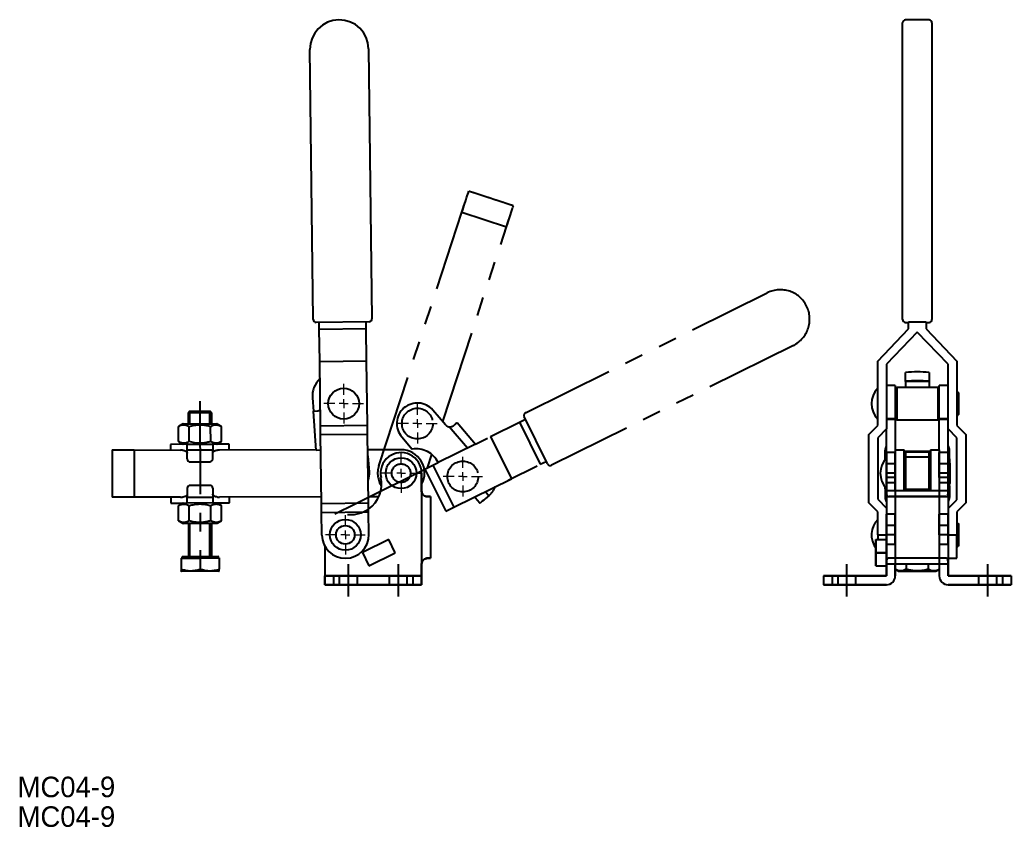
# Model space of a CAD drawing. Header units: millimetres. Extents: x 29 to 367, y 25 to 474.
# Drawn here: x 29.1 to 367.1, y 25.4 to 300.6 of the extents above; entities that cross this region are included whole.
import ezdxf

# ---------------------------------------------------------------- set-up
doc = ezdxf.new("R2010")
doc.units = ezdxf.units.MM
for name, pattern in [('CENTER', [50.8, 31.75, -6.35, 6.35, -6.35]), ('DASHED', [19.05, 12.7, -6.35]), ('PHANTOM', [63.5, 31.75, -6.35, 6.35, -6.35, 6.35, -6.35])]:
    doc.linetypes.add(name, pattern=pattern)
doc.layers.add('CENTER', color=1, linetype='CENTER')
doc.styles.get("Standard").update_dxf_attribs({"font": 'GOTHIC.TTF'})

# ---------------------------------------------------------------- blocks, each defined once
blk = doc.blocks.new('SW_CENTERMARKSYMBOL_0')
at = {"color": 0, "linetype": 'Continuous', "lineweight": 0}
for p, q in [((0, 3), (0, 6.75)), ((-3, 0), (-6.75, 0)), ((0, 0), (-1.5, 0)), ((0, 0), (0, 1.5)), ((0, 0), (0, -1.5)), ((0, 0), (1.5, 0)), ((3, 0), (6.75, 0)), ((0, -3), (0, -6.75))]:
    blk.add_line(p, q, dxfattribs=at)
blk = doc.blocks.new('SW_CENTERMARKSYMBOL_1')
at = {"color": 0, "linetype": 'Continuous', "lineweight": 0}
for p, q in [((0, 3), (0, 6.75)), ((-3, 0), (-6.75, 0)), ((0, 0), (-1.5, 0)), ((0, 0), (0, 1.5)), ((0, 0), (0, -1.5)), ((0, 0), (1.5, 0)), ((3, 0), (6.75, 0)), ((0, -3), (0, -6.75))]:
    blk.add_line(p, q, dxfattribs=at)
blk = doc.blocks.new('SW_CENTERMARKSYMBOL_2')
at = {"color": 0, "linetype": 'Continuous', "lineweight": 0}
for p, q in [((0, 3), (0, 6.75)), ((-3, 0), (-6.75, 0)), ((0, 0), (-1.5, 0)), ((0, 0), (0, 1.5)), ((0, 0), (0, -1.5)), ((0, 0), (1.5, 0)), ((3, 0), (6.75, 0)), ((0, -3), (0, -6.75))]:
    blk.add_line(p, q, dxfattribs=at)

msp = doc.modelspace()

# ---------------------------------------------------------------- linework, layer by layer
at = {"color": 7, "linetype": 'Continuous'}
for p, q in [((330.08, 290.53), (330.08, 299.57)), ((330.08, 290.67), (330.08, 299.56)), ((340.08, 299.57), (340.08, 290.53)), ((340.08, 299.56), (340.08, 290.67)), ((148.04, 290.68), (149.19, 198.69)), ((330.08, 198.68), (330.08, 290.67)), ((340.08, 290.67), (340.08, 198.68)), ((129.19, 198.44), (128.04, 290.43)), ((330.08, 198.53), (330.08, 290.53)), ((340.08, 290.53), (340.08, 198.53)), ((148.2, 197.68), (130.21, 197.45)), ((131.23, 195.17), (131.21, 197.46)), ((147.23, 195.37), (147.2, 197.66)), ((330.08, 198.45), (330.08, 198.68)), ((331.08, 197.45), (332.08, 197.45)), ((332.08, 197.66), (338.08, 197.66)), ((332.08, 195.37), (332.08, 197.66)), ((332.08, 195.23), (332.08, 197.53)), ((338.08, 197.66), (338.08, 195.37)), ((338.08, 197.53), (338.08, 195.23)), ((338.08, 197.45), (339.08, 197.45)), ((340.08, 198.68), (340.08, 198.45)), ((131.23, 195.17), (147.23, 195.37)), ((131.37, 184.17), (131.23, 195.17)), ((147.37, 184.37), (147.23, 195.37)), ((321.58, 184.23), (332.08, 195.23)), ((335.08, 194.16), (324.58, 183.17)), ((345.58, 183.17), (335.08, 194.16)), ((338.08, 195.23), (348.58, 184.23)), ((131.37, 184.17), (147.37, 184.37)), ((131.65, 162.21), (131.37, 184.17)), ((147.65, 162.41), (147.37, 184.37)), ((321.58, 162.41), (321.58, 184.23)), ((321.58, 162.27), (321.58, 184.23)), ((324.58, 183.17), (324.58, 161.17)), ((345.58, 161.17), (345.58, 183.17)), ((348.58, 184.23), (348.58, 162.41)), ((348.58, 184.23), (348.58, 162.27)), ((331.08, 177.39), (331.08, 180.39)), ((331.08, 177.29), (331.08, 180.28)), ((339.08, 180.39), (339.08, 177.39)), ((339.08, 180.28), (339.08, 177.29)), ((327.58, 176), (327.58, 164.7)), ((327.58, 176), (327.58, 164.53)), ((331.08, 177.39), (339.08, 177.39)), ((331.08, 177.39), (331.08, 175.27)), ((331.08, 177.29), (331.08, 175.27)), ((339.08, 177.39), (339.08, 175.27)), ((339.08, 177.29), (339.08, 175.27)), ((342.58, 164.7), (342.58, 176)), ((342.58, 164.53), (342.58, 176)), ((328.08, 175.27), (328.08, 164.27)), ((328.08, 175.27), (328.08, 164.27)), ((342.08, 175.27), (342.08, 164.27)), ((342.08, 175.27), (342.08, 164.27)), ((349.26, 166.44), (349.26, 173.09)), ((349.26, 166.44), (349.26, 173.09)), ((128.88, 171.71), (129.21, 167.25)), ((90.52, 166.66), (86.52, 166.65)), ((87.02, 167.15), (90.52, 167.16)), ((90.52, 167.16), (94.02, 167.17)), ((94.52, 166.67), (90.52, 166.66)), ((129.21, 167.25), (130.77, 167.37)), ((130.21, 153.79), (129.21, 167.25)), ((84.78, 162.91), (90.53, 162.92)), ((90.53, 162.92), (96.28, 162.93)), ((131.65, 162.21), (147.65, 162.41)), ((131.69, 159.21), (131.65, 162.21)), ((147.69, 159.41), (147.65, 162.41)), ((318.58, 159.27), (321.58, 162.27)), ((324.58, 164.7), (327.58, 164.7)), ((324.58, 164.53), (327.58, 164.53)), ((327.58, 164.7), (327.58, 154.07)), ((327.58, 164.53), (327.58, 154.07)), ((342.58, 164.7), (345.58, 164.7)), ((342.58, 154.07), (342.58, 164.7)), ((342.58, 164.53), (345.58, 164.53)), ((342.58, 154.07), (342.58, 164.53)), ((348.58, 162.27), (351.58, 159.27)), ((83.21, 156.82), (83.2, 161.99)), ((86.88, 156.83), (86.87, 162)), ((94.21, 156.84), (94.2, 162.02)), ((97.87, 156.85), (97.86, 162.02)), ((131.69, 159.21), (147.69, 159.41)), ((131.98, 135.73), (131.69, 159.21)), ((147.98, 135.93), (147.69, 159.41)), ((318.58, 135.93), (318.58, 159.27)), ((324.58, 161.17), (321.58, 158.17)), ((324.58, 161.12), (324.58, 161.17)), ((324.58, 153.07), (324.58, 161.12)), ((324.58, 153.07), (324.58, 161.03)), ((348.58, 158.17), (345.58, 161.17)), ((345.58, 161.12), (345.58, 161.17)), ((345.58, 153.07), (345.58, 161.12)), ((345.58, 153.07), (345.58, 161.03)), ((351.58, 159.27), (351.58, 135.93)), ((351.58, 159.27), (351.58, 135.93)), ((86.19, 155.91), (80.54, 155.9)), ((86.19, 155.91), (94.9, 155.93)), ((86.19, 153.91), (86.19, 155.91)), ((100.54, 155.94), (94.9, 155.93)), ((94.9, 155.93), (94.91, 153.93)), ((321.58, 158.17), (321.58, 137.17)), ((348.58, 137.17), (348.58, 158.17)), ((348.58, 137.03), (348.58, 158.03)), ((60.63, 154.01), (60.63, 137.86)), ((68.13, 154.01), (68.13, 137.87)), ((84.55, 153.91), (83.93, 153.91)), ((94.91, 153.93), (86.19, 153.91)), ((86.2, 150.91), (86.19, 153.91)), ((94.91, 150.93), (94.91, 153.93)), ((97.16, 153.94), (96.55, 153.94)), ((130.19, 154.01), (97.16, 153.94)), ((131.71, 153.9), (130.21, 153.79)), ((159.1, 154.07), (147.75, 154.05)), ((324.08, 150.93), (324.08, 153.93)), ((324.08, 150.78), (324.08, 153.78)), ((324.58, 146.07), (324.58, 153.07)), ((324.58, 153.07), (324.58, 144.63)), ((324.58, 146.07), (324.58, 153.07)), ((324.58, 153.07), (324.58, 144.63)), ((327.58, 154.07), (330.58, 154.07)), ((327.58, 154.07), (327.58, 142.2)), ((327.58, 154.07), (330.58, 154.07)), ((327.58, 154.07), (327.58, 142.2)), ((327.58, 144.63), (327.58, 153.07)), ((327.58, 144.63), (327.58, 153.06)), ((330.58, 140.07), (330.58, 154.07)), ((330.58, 140.07), (330.58, 154.07)), ((330.58, 153.55), (339.58, 153.55)), ((330.58, 153.34), (339.58, 153.34)), ((339.58, 154.07), (342.58, 154.07)), ((339.58, 154.07), (339.58, 140.07)), ((339.58, 154.07), (342.58, 154.07)), ((339.58, 154.07), (339.58, 140.07)), ((342.58, 154.07), (342.58, 142.2)), ((342.58, 154.07), (342.58, 142.2)), ((342.58, 144.63), (342.58, 153.07)), ((342.58, 144.63), (342.58, 153.06)), ((345.58, 146.07), (345.58, 153.07)), ((345.58, 153.07), (345.58, 144.63)), ((345.58, 146.07), (345.58, 153.07)), ((345.58, 153.07), (345.58, 144.63)), ((346.08, 150.93), (346.08, 153.93)), ((346.08, 150.78), (346.08, 153.78)), ((87.2, 149.92), (93.92, 149.93)), ((147.89, 151.96), (147.78, 152.02)), ((148.3, 146.55), (147.89, 151.96)), ((324.08, 150.74), (324.08, 150.93)), ((324.08, 150.74), (324.08, 150.78)), ((324.58, 142.89), (324.58, 149.24)), ((324.58, 142.89), (324.58, 149.22)), ((327.58, 142.89), (327.58, 149.24)), ((327.58, 142.9), (327.58, 149.24)), ((331.08, 151.57), (331.08, 140.57)), ((331.08, 151.57), (331.08, 140.57)), ((338.98, 151.57), (338.98, 140.57)), ((338.98, 151.57), (338.98, 140.57)), ((342.58, 149.24), (342.58, 142.89)), ((342.58, 149.24), (342.58, 142.92)), ((345.58, 142.89), (345.58, 149.24)), ((345.58, 142.89), (345.58, 149.22)), ((346.08, 150.93), (346.08, 149.93)), ((346.08, 150.78), (346.08, 149.85)), ((346.08, 149.93), (346.08, 149.92)), ((346.26, 142.74), (346.26, 149.39)), ((346.26, 142.74), (346.26, 149.39)), ((166.12, 140.07), (166.12, 146.07)), ((166.12, 140.07), (166.12, 146.07)), ((166.12, 146.07), (166.12, 140.07)), ((166.12, 140.07), (166.12, 146.07)), ((166.12, 140.07), (166.12, 146.07)), ((324.58, 140.07), (324.58, 146.07)), ((327.58, 146.07), (324.58, 146.07)), ((327.58, 146.07), (324.58, 146.07)), ((324.58, 140.07), (324.58, 146.07)), ((327.58, 142.2), (327.58, 146.07)), ((327.58, 142.2), (327.58, 146.07)), ((345.58, 146.07), (342.58, 146.07)), ((342.58, 146.07), (342.58, 142.2)), ((345.58, 146.07), (342.58, 146.07)), ((342.58, 146.07), (342.58, 142.2)), ((345.58, 140.07), (345.58, 146.07)), ((345.58, 140.07), (345.58, 146.07)), ((327.58, 144.63), (324.58, 144.63)), ((324.58, 144.63), (324.58, 131.97)), ((327.58, 144.63), (324.58, 144.63)), ((324.58, 144.63), (324.58, 131.97)), ((327.58, 144.63), (327.58, 131.97)), ((327.58, 144.63), (327.58, 131.97)), ((327.58, 140.07), (327.58, 142.2)), ((327.58, 140.07), (327.58, 142.2)), ((345.58, 144.63), (342.58, 144.63)), ((342.58, 144.63), (342.58, 131.97)), ((345.58, 144.63), (342.58, 144.63)), ((342.58, 144.63), (342.58, 131.97)), ((342.58, 142.2), (342.58, 140.07)), ((342.58, 142.2), (342.58, 140.07)), ((345.58, 144.63), (345.58, 131.97)), ((345.58, 144.63), (345.58, 131.97)), ((346.26, 142.71), (346.26, 142.74)), ((346.26, 142.66), (346.26, 142.74)), ((86.22, 140.91), (86.22, 137.91)), ((93.93, 141.93), (87.22, 141.92)), ((94.94, 140.93), (94.94, 137.93)), ((166.12, 140.07), (166.12, 115.07)), ((166.12, 140.07), (166.12, 115.07)), ((166.12, 140.07), (166.12, 115.07)), ((166.12, 140.07), (166.12, 115.07)), ((166.12, 140.07), (166.12, 115.07)), ((324.08, 140.93), (324.08, 141.36)), ((324.08, 140.78), (324.08, 141.32)), ((324.08, 140.93), (324.08, 137.93)), ((324.44, 140.93), (324.08, 140.93)), ((324.08, 140.78), (324.08, 137.79)), ((324.54, 140.78), (324.08, 140.78)), ((324.58, 140.07), (324.58, 115.07)), ((327.58, 140.07), (324.58, 140.07)), ((324.58, 140.07), (324.58, 115.07)), ((342.58, 140.07), (327.58, 140.07)), ((327.58, 140.07), (327.58, 115.07)), ((342.58, 140.07), (327.58, 140.07)), ((327.58, 140.07), (327.58, 115.07)), ((345.58, 140.07), (342.58, 140.07)), ((342.58, 140.07), (342.58, 115.07)), ((345.58, 140.07), (342.58, 140.07)), ((342.58, 140.07), (342.58, 115.07)), ((345.58, 141.93), (346.08, 141.93)), ((345.58, 141.78), (346.08, 141.78)), ((346.08, 140.93), (345.58, 140.93)), ((346.08, 140.78), (345.58, 140.78)), ((345.58, 140.07), (345.58, 115.07)), ((345.58, 140.07), (345.58, 115.07)), ((346.08, 141.93), (346.08, 140.93)), ((346.08, 141.78), (346.08, 140.78)), ((346.08, 140.93), (346.08, 137.93)), ((346.08, 140.78), (346.08, 137.79)), ((68.13, 137.87), (60.63, 137.86)), ((83.97, 137.91), (68.13, 137.87)), ((80.59, 135.9), (86.23, 135.91)), ((83.97, 137.91), (84.58, 137.91)), ((86.22, 137.91), (94.94, 137.93)), ((86.23, 135.91), (86.22, 137.91)), ((94.95, 135.93), (86.23, 135.91)), ((94.94, 137.93), (94.95, 135.93)), ((94.95, 135.93), (100.59, 135.94)), ((96.58, 137.94), (97.2, 137.94)), ((131.95, 138.01), (97.2, 137.94)), ((131.98, 135.73), (147.98, 135.93)), ((132.02, 132.67), (131.98, 135.73)), ((151.52, 138.05), (147.95, 138.05)), ((148.02, 132.87), (147.98, 135.93)), ((168.12, 138.07), (169.12, 138.07)), ((169.12, 138.07), (168.12, 138.07)), ((168.12, 138.07), (169.12, 138.07)), ((169.12, 138.07), (169.12, 117.07)), ((169.12, 138.07), (169.12, 117.07)), ((169.12, 138.07), (169.12, 117.07)), ((321.58, 132.87), (318.58, 135.93)), ((321.58, 137.17), (324.58, 134.17)), ((324.08, 137.91), (324.08, 137.93)), ((324.08, 137.75), (324.08, 137.79)), ((325.35, 138.07), (327.58, 138.07)), ((344.82, 138.07), (325.35, 138.07)), ((325.35, 138.07), (327.58, 138.07)), ((344.82, 138.07), (325.35, 138.07)), ((327.58, 138.07), (327.58, 117.07)), ((327.58, 138.07), (342.58, 138.07)), ((327.58, 138.07), (327.58, 117.07)), ((327.58, 138.07), (342.58, 138.07)), ((342.58, 138.07), (342.58, 117.07)), ((342.58, 138.07), (344.82, 138.07)), ((342.58, 138.07), (342.58, 117.07)), ((342.58, 138.07), (344.82, 138.07)), ((345.58, 134.03), (348.58, 137.03)), ((346.08, 137.93), (346.08, 137.91)), ((346.08, 137.79), (346.08, 137.75)), ((351.58, 135.93), (348.58, 132.87)), ((83.27, 129.82), (83.26, 134.99)), ((86.93, 129.83), (86.92, 135)), ((94.27, 129.84), (94.26, 135.02)), ((97.93, 129.85), (97.92, 135.02)), ((132.02, 132.67), (148.02, 132.87)), ((132.12, 124.97), (132.02, 132.67)), ((148.11, 125.17), (148.02, 132.87)), ((321.58, 125.17), (321.58, 132.87)), ((321.58, 125.03), (321.58, 132.73)), ((324.58, 125.07), (324.58, 132.06)), ((324.58, 125.07), (324.58, 132.06)), ((327.58, 125.07), (327.58, 132.06)), ((327.58, 125.07), (327.58, 132.06)), ((342.58, 125.07), (342.58, 132.06)), ((342.58, 125.07), (342.58, 132.06)), ((345.58, 125.07), (345.58, 132.06)), ((345.58, 125.07), (345.58, 132.06)), ((348.58, 132.87), (348.58, 125.17)), ((348.58, 132.73), (348.58, 125.03)), ((96.35, 128.93), (84.85, 128.91)), ((166.12, 129.03), (166.12, 115.07)), ((169.12, 130.52), (169.12, 117.07)), ((321.58, 125.17), (321.58, 123.42)), ((324.58, 121.89), (324.58, 128.24)), ((324.58, 121.89), (324.58, 128.22)), ((327.58, 125.07), (324.58, 125.07)), ((324.58, 125.07), (324.58, 111.07)), ((327.58, 125.07), (324.58, 125.07)), ((327.58, 121.89), (327.58, 128.24)), ((327.58, 121.9), (327.58, 128.24)), ((327.58, 125.07), (327.58, 111.07)), ((342.58, 128.24), (342.58, 121.89)), ((342.58, 128.24), (342.58, 121.92)), ((345.58, 125.07), (342.58, 125.07)), ((342.58, 125.07), (342.58, 111.07)), ((345.58, 125.07), (342.58, 125.07)), ((345.58, 121.89), (345.58, 128.24)), ((345.58, 121.89), (345.58, 128.22)), ((345.58, 125.07), (345.58, 111.07)), ((348.58, 117.07), (348.58, 125.17)), ((349.26, 121.74), (349.26, 128.39)), ((349.26, 121.74), (349.26, 128.39)), ((154.89, 123.42), (145.92, 119)), ((157.1, 118.93), (154.89, 123.42)), ((320.98, 118.93), (320.98, 123.42)), ((320.98, 123.42), (324.58, 123.42)), ((320.98, 123.42), (320.98, 119)), ((320.98, 118.93), (320.98, 123.42)), ((320.98, 123.42), (324.58, 123.42)), ((320.98, 123.42), (320.98, 119)), ((321.58, 125.03), (324.58, 125.03)), ((321.58, 125.03), (321.58, 123.42)), ((324.58, 118.93), (324.58, 123.42)), ((324.58, 123.42), (324.58, 119)), ((324.58, 118.93), (324.58, 123.42)), ((324.58, 123.42), (324.58, 119)), ((345.58, 125.03), (348.58, 125.03)), ((348.58, 117.07), (348.58, 125.03)), ((133.12, 121.2), (133.12, 111.07)), ((133.12, 121.2), (133.12, 111.07)), ((145.92, 119), (148.12, 114.52)), ((148.12, 114.52), (157.1, 118.93)), ((320.98, 119), (324.58, 119)), ((320.98, 119), (320.98, 114.52)), ((320.98, 119), (324.58, 119)), ((320.98, 119), (320.98, 114.52)), ((320.98, 118.93), (324.58, 118.93)), ((320.98, 114.52), (320.98, 118.93)), ((320.98, 114.52), (320.98, 118.93)), ((320.98, 118.93), (324.58, 118.93)), ((324.58, 119), (324.58, 114.52)), ((324.58, 119), (324.58, 114.52)), ((324.58, 114.52), (324.58, 118.93)), ((324.58, 114.52), (324.58, 118.93)), ((84.13, 117.15), (90.63, 117.16)), ((84.13, 117.15), (84.14, 113.29)), ((90.63, 117.46), (84.38, 117.45)), ((84.58, 117.65), (90.63, 117.66)), ((90.63, 117.66), (96.68, 117.68)), ((96.88, 117.48), (90.63, 117.46)), ((90.63, 117.16), (97.13, 117.18)), ((90.63, 117.16), (90.64, 113.3)), ((97.13, 117.18), (97.14, 113.31)), ((166.12, 111.07), (166.12, 115.07)), ((166.12, 111.07), (166.12, 115.07)), ((166.12, 115.07), (166.12, 111.07)), ((166.12, 111.07), (166.12, 115.07)), ((166.12, 111.07), (166.12, 115.07)), ((169.12, 117.07), (168.12, 117.07)), ((168.12, 117.07), (169.12, 117.07)), ((169.12, 117.07), (168.12, 117.07)), ((169.12, 117.07), (168.12, 117.07)), ((327.58, 115.07), (324.58, 115.07)), ((324.58, 111.07), (324.58, 115.07)), ((327.58, 117.07), (325.35, 117.07)), ((344.82, 117.07), (325.35, 117.07)), ((327.58, 117.07), (325.35, 117.07)), ((344.82, 117.07), (325.35, 117.07)), ((342.58, 117.07), (327.58, 117.07)), ((342.58, 117.07), (327.58, 117.07)), ((342.58, 115.07), (327.58, 115.07)), ((327.58, 111.07), (327.58, 115.07)), ((342.58, 115.07), (327.58, 115.07)), ((331.33, 115.07), (331.33, 113.31)), ((331.33, 115.07), (331.33, 113.33)), ((338.83, 115.07), (338.83, 113.31)), ((338.83, 115.07), (338.83, 113.33)), ((344.82, 117.07), (342.58, 117.07)), ((344.82, 117.07), (342.58, 117.07)), ((345.58, 115.07), (342.58, 115.07)), ((342.58, 115.07), (342.58, 111.07)), ((345.58, 115.07), (342.58, 115.07)), ((345.58, 111.07), (345.58, 115.07)), ((97.04, 112.68), (84.24, 112.65)), ((320.98, 114.52), (324.58, 114.52)), ((320.98, 114.52), (324.58, 114.52)), ((133.12, 111.07), (133.12, 108.07)), ((136.12, 111.07), (133.12, 111.07)), ((166.12, 111.07), (133.12, 111.07)), ((133.12, 111.07), (133.12, 108.07)), ((133.12, 111.07), (166.12, 111.07)), ((133.12, 111.07), (166.12, 111.07)), ((133.12, 108.07), (133.12, 111.07)), ((166.12, 111.07), (133.12, 111.07)), ((133.12, 111.07), (136.12, 111.07)), ((133.12, 111.07), (133.12, 108.07)), ((133.12, 111.07), (133.12, 108.07)), ((136.12, 111.07), (133.12, 111.07)), ((136.12, 111.07), (136.12, 108.07)), ((163.12, 111.07), (136.12, 111.07)), ((136.12, 111.07), (136.12, 108.07)), ((136.12, 111.07), (163.12, 111.07)), ((136.12, 111.07), (136.12, 108.07)), ((163.12, 111.07), (136.12, 111.07)), ((138.02, 111.07), (144.19, 111.07)), ((138.02, 111.07), (144.19, 111.07)), ((155.02, 111.07), (161.19, 111.07)), ((155.02, 111.07), (161.19, 111.07)), ((163.12, 111.07), (163.12, 108.07)), ((166.12, 111.07), (163.12, 111.07)), ((163.12, 111.07), (163.12, 108.07)), ((163.12, 111.07), (166.12, 111.07)), ((163.12, 111.07), (163.12, 108.07)), ((166.12, 111.07), (163.12, 111.07)), ((166.12, 111.07), (166.12, 108.07)), ((166.12, 108.07), (166.12, 111.07)), ((166.12, 111.07), (166.12, 108.07)), ((166.12, 111.07), (166.12, 108.07)), ((166.12, 111.07), (166.12, 108.07)), ((303.08, 111.07), (303.08, 108.07)), ((306.08, 111.07), (303.08, 111.07)), ((303.08, 111.07), (303.08, 108.07)), ((303.08, 111.07), (306.08, 111.07)), ((306.08, 111.07), (306.08, 108.07)), ((324.58, 111.07), (306.08, 111.07)), ((306.08, 111.07), (306.08, 108.07)), ((306.08, 111.07), (324.58, 111.07)), ((307.99, 111.07), (314.18, 111.07)), ((307.99, 111.07), (314.18, 111.07)), ((364.08, 111.07), (345.58, 111.07)), ((345.58, 111.07), (364.08, 111.07)), ((355.99, 111.07), (362.18, 111.07)), ((355.99, 111.07), (362.18, 111.07)), ((364.08, 111.07), (364.08, 108.07)), ((367.08, 111.07), (364.08, 111.07)), ((364.08, 111.07), (364.08, 108.07)), ((364.08, 111.07), (367.08, 111.07)), ((367.08, 111.07), (367.08, 108.07)), ((367.08, 111.07), (367.08, 108.07)), ((136.12, 108.07), (133.12, 108.07)), ((133.12, 108.07), (166.12, 108.07)), ((166.12, 108.07), (133.12, 108.07)), ((133.12, 108.07), (136.12, 108.07)), ((136.12, 108.07), (133.12, 108.07)), ((163.12, 108.07), (136.12, 108.07)), ((136.12, 108.07), (163.12, 108.07)), ((163.12, 108.07), (136.12, 108.07)), ((138.02, 108.07), (144.19, 108.07)), ((138.02, 108.07), (144.19, 108.07)), ((155.02, 108.07), (161.19, 108.07)), ((155.02, 108.07), (161.19, 108.07)), ((166.12, 108.07), (163.12, 108.07)), ((163.12, 108.07), (166.12, 108.07)), ((166.12, 108.07), (163.12, 108.07)), ((306.08, 108.07), (303.08, 108.07)), ((303.08, 108.07), (306.08, 108.07)), ((306.08, 108.07), (324.58, 108.07)), ((324.58, 108.07), (306.08, 108.07)), ((307.99, 108.07), (314.18, 108.07)), ((307.99, 108.07), (314.18, 108.07)), ((345.58, 108.07), (364.08, 108.07)), ((364.08, 108.07), (345.58, 108.07)), ((355.99, 108.07), (362.18, 108.07)), ((355.99, 108.07), (362.18, 108.07)), ((367.08, 108.07), (364.08, 108.07)), ((364.08, 108.07), (367.08, 108.07))]:
    msp.add_line(p, q, dxfattribs=at)
at = {"color": 3, "linetype": 'PHANTOM'}
for p, q in [((151.51, 148.56), (179.87, 235.03)), ((151.51, 148.56), (179.87, 235.03)), ((179.87, 235.03), (195.07, 230.05)), ((173.3, 163.66), (195.07, 230.05)), ((173.3, 163.66), (195.07, 230.05)), ((201.52, 166.68), (283.95, 207.54)), ((292.83, 189.62), (210.41, 148.76)), ((174.25, 162.57), (169.97, 167.54)), ((178.2, 163.33), (184.49, 156)), ((189.6, 158.53), (199.46, 163.42)), ((199.46, 163.42), (201.52, 164.44)), ((199.46, 163.42), (206.57, 149.09)), ((209.07, 149.21), (201.07, 165.34)), ((181.72, 154.63), (175.49, 161.89)), ((159.35, 158.42), (162.88, 154.31)), ((184.49, 156), (171.77, 149.7)), ((184.49, 156), (188.53, 158)), ((189.6, 158.53), (196.71, 144.2)), ((168.13, 147.89), (169.62, 152.43)), ((168.13, 147.89), (169.62, 152.43)), ((167.24, 147.45), (169.93, 148.78)), ((168.82, 148.23), (171.77, 149.7)), ((169.93, 148.78), (177.04, 134.45)), ((206.57, 149.09), (208.62, 150.11)), ((146.2, 137.02), (167.24, 147.45)), ((167.24, 147.45), (174.35, 133.11)), ((195.63, 143.67), (205.49, 148.55)), ((177.04, 134.45), (196.71, 144.2)), ((187.85, 139.81), (189.05, 138.41)), ((136.56, 132.24), (143.46, 135.66)), ((143.46, 135.66), (146.2, 137.02)), ((174.35, 133.11), (177.04, 134.45))]:
    msp.add_line(p, q, dxfattribs=at)
at = {"color": 3, "linetype": 'Continuous'}
for p, q in [((87.02, 167.15), (87.02, 162.91)), ((93.84, 167.17), (93.84, 162.91)), ((87.02, 128.91), (87.02, 117.65)), ((93.84, 128.93), (93.84, 117.67))]:
    msp.add_line(p, q, dxfattribs=at)
for p, q in [((94.52, 166.67), (94.51, 162.93)), ((60.63, 154.01), (68.13, 154.01)), ((68.13, 154.01), (83.93, 153.91))]:
    msp.add_line(p, q)
at = {"color": 3, "linetype": 'DASHED'}
for p, q in [((138.02, 111.07), (138.02, 108.07)), ((144.22, 108.07), (144.22, 111.07)), ((155.02, 111.07), (155.02, 108.07)), ((161.22, 108.07), (161.22, 111.07)), ((307.98, 111.07), (307.98, 108.07)), ((314.18, 108.07), (314.18, 111.07)), ((355.98, 111.07), (355.98, 108.07)), ((362.18, 108.07), (362.18, 111.07))]:
    msp.add_line(p, q, dxfattribs=at)
at = {"color": 3, "linetype": 'PHANTOM', "flags": 128}
for points in [[(179.87, 235.03), (180.21, 236.09), (180.56, 237.13), (180.88, 238.12), (181.18, 239.05), (181.46, 239.88), (181.69, 240.6), (181.89, 241.2), (182.04, 241.67), (182.14, 241.98), (182.2, 242.14), (182.2, 242.16)], [(179.87, 235.03), (180.14, 235.87), (180.4, 236.67), (180.65, 237.41), (180.86, 238.06), (181.03, 238.59), (181.16, 238.98), (181.24, 239.23), (181.27, 239.31)], [(195.07, 230.05), (195.42, 231.11), (195.76, 232.15), (196.08, 233.14), (196.39, 234.06), (196.66, 234.9), (196.9, 235.62), (197.09, 236.22), (197.25, 236.68), (197.35, 237), (197.4, 237.15), (197.41, 237.17)], [(195.07, 230.05), (195.34, 230.88), (195.61, 231.68), (195.85, 232.42), (196.06, 233.07), (196.24, 233.6), (196.37, 234), (196.45, 234.24), (196.47, 234.32)], [(177.07, 162.35), (177.31, 162.56), (177.54, 162.76), (177.73, 162.92), (177.9, 163.07), (178.03, 163.18), (178.13, 163.26), (178.18, 163.31), (178.2, 163.33)], [(189.05, 138.41), (188.42, 137.87), (187.82, 137.35), (187.27, 136.88), (186.79, 136.48), (186.42, 136.16), (186.16, 135.93), (186.03, 135.82), (186.01, 135.81)]]:
    msp.add_lwpolyline(points, dxfattribs=at)
at = {"color": 7, "linetype": 'Continuous', "flags": 128}
for points in [[(166.12, 146.07), (166.12, 146.07)], [(166.12, 146.07), (166.12, 146.07)], [(152.27, 144.63), (152.27, 144.63)], [(152.27, 144.63), (152.27, 144.63)], [(166.12, 140.07), (166.12, 140.07)], [(166.12, 140.07), (166.12, 140.07)], [(166.12, 140.07), (166.12, 140.07)], [(168.12, 138.07), (168.12, 138.07)], [(169.12, 138.07), (169.12, 138.07)], [(140.87, 132.03), (140.87, 132.03)], [(140.87, 132.03), (140.87, 132.03)], [(133.12, 125.07), (133.12, 125.07)], [(133.12, 125.07), (133.12, 125.07)], [(154.89, 123.42), (154.89, 123.42)], [(145.92, 119), (145.92, 119)], [(157.1, 118.93), (157.1, 118.93)], [(166.12, 115.07), (166.12, 115.07)], [(166.12, 115.07), (166.12, 115.07)], [(166.12, 115.07), (166.12, 115.07)], [(168.12, 117.07), (168.12, 117.07)], [(169.12, 117.07), (169.12, 117.07)], [(148.12, 114.52), (148.12, 114.52)], [(341.48, 112.66), (341.4, 112.66), (341.17, 112.67), (340.78, 112.67), (340.26, 112.67), (339.61, 112.67), (338.84, 112.67), (337.99, 112.67), (337.06, 112.68), (336.08, 112.68), (335.08, 112.68), (334.08, 112.68), (333.1, 112.68), (332.18, 112.67), (331.32, 112.67), (330.56, 112.67), (329.9, 112.67), (329.38, 112.67), (328.99, 112.67), (328.76, 112.66), (328.68, 112.66), (328.76, 112.66), (328.99, 112.66), (329.38, 112.66), (329.9, 112.65), (330.56, 112.65), (331.32, 112.65), (332.18, 112.65), (333.1, 112.65), (334.08, 112.65), (335.08, 112.65), (336.08, 112.65), (337.06, 112.65), (337.99, 112.65), (338.84, 112.65), (339.61, 112.65), (340.26, 112.65), (340.78, 112.66), (341.17, 112.66), (341.4, 112.66), (341.48, 112.66)], [(341.48, 112.67), (341.4, 112.67), (341.15, 112.67), (340.75, 112.68), (340.2, 112.68), (339.51, 112.69), (338.72, 112.69), (337.83, 112.69), (336.86, 112.69), (335.85, 112.69), (334.82, 112.69), (333.8, 112.69), (332.81, 112.69), (331.88, 112.69), (331.03, 112.69), (330.29, 112.68), (329.67, 112.68), (329.19, 112.68), (328.87, 112.67), (328.7, 112.67), (328.7, 112.66), (328.87, 112.66), (329.19, 112.65), (329.67, 112.65), (330.29, 112.65), (331.03, 112.64), (331.88, 112.64), (332.81, 112.64), (333.8, 112.64), (334.82, 112.64), (335.85, 112.64), (336.86, 112.64), (337.83, 112.64), (338.72, 112.64), (339.51, 112.64), (340.2, 112.65), (340.75, 112.65), (341.15, 112.66), (341.4, 112.66), (341.48, 112.67)], [(133.12, 111.07), (133.12, 111.07)], [(133.12, 111.07), (133.12, 111.07)], [(166.12, 111.07), (166.12, 111.07)], [(166.12, 111.07), (166.12, 111.07)], [(303.08, 111.07), (303.08, 111.07)], [(324.58, 111.07), (324.58, 111.07)], [(327.58, 111.07), (327.58, 111.07)], [(342.58, 111.07), (342.58, 111.07)], [(345.58, 111.07), (345.58, 111.07)], [(367.08, 111.07), (367.08, 111.07)], [(133.12, 108.07), (133.12, 108.07)], [(133.12, 108.07), (133.12, 108.07)], [(166.12, 108.07), (166.12, 108.07)], [(166.12, 108.07), (166.12, 108.07)], [(303.08, 108.07), (303.08, 108.07)], [(324.58, 108.07), (324.58, 108.07)], [(345.58, 108.07), (345.58, 108.07)], [(367.08, 108.07), (367.08, 108.07)]]:
    msp.add_lwpolyline(points, dxfattribs=at)
at = {"color": 7, "linetype": 'Continuous'}
for centre, radius in [((139.55, 169.77), 5.25), ((159.12, 146.07), 5.25), ((140.12, 125.07), 5.25), ((140.12, 125.07), 5.25), ((140.12, 125.07), 3.17)]:
    msp.add_circle(centre, radius, dxfattribs=at)
at = {"color": 3, "linetype": 'PHANTOM'}
for centre, radius in [((164.66, 162.98), 5.25), ((159.12, 146.07), 3.18), ((180.16, 144.93), 5.25)]:
    msp.add_circle(centre, radius, dxfattribs=at)
at = {"color": 7, "linetype": 'Continuous'}
for centre, radius, start, end in [((138.04, 290.56), 10, 0.7193, 180.7193), ((331.08, 299.57), 1, 90, 180), ((331.08, 299.56), 1, 90, 180), ((339.08, 299.57), 1, 0, 90), ((339.08, 299.56), 1, 0, 90), ((130.19, 198.45), 1, 180.7193, 270.7193), ((148.19, 198.68), 1, 270.7193, 0.7193), ((331.08, 198.45), 1, 180.0023, 270.0023), ((339.08, 198.45), 1, 269.9977, 359.9977), ((335.08, 143.08), 37.52, 83.8808, 96.1192), ((136.86, 172.3), 8, 132.564, 184.2437), ((335.08, 140.08), 37.52, 83.8808, 96.1192), ((327.09, 169.77), 7.61, 136.3972, 223.6028), ((327.09, 169.77), 7.61, 136.3972, 223.6028), ((348.58, 173.09), 0.675, 0, 90), ((348.58, 173.09), 0.675, 0, 90), ((348.58, 166.44), 0.675, 270, 0), ((348.58, 166.44), 0.675, 270, 0), ((159.12, 146.07), 7, 0, 191.8736), ((159.12, 146.07), 7, 0, 191.8736), ((159.12, 146.07), 7, 0, 191.8736), ((159.12, 146.07), 8, 331.045, 90.1232), ((326.08, 153.93), 2, 138.5903, 180), ((344.08, 153.93), 2, 0, 41.4097), ((87.2, 150.92), 1, 180.1232, 270.1232), ((93.91, 150.93), 1, 270.1232, 0.1232), ((330.09, 146.03), 7.61, 136.3972, 223.6028), ((345.58, 149.39), 0.675, 0, 90), ((345.58, 149.39), 0.675, 0, 90), ((141.32, 146.03), 7, 339.7615, 4.2437), ((141.99, 142.47), 10.5, 304.955, 11.8736), ((345.58, 142.66), 0.675, 270, 0), ((87.22, 140.92), 1, 90.1232, 180.1232), ((93.94, 140.93), 1, 0.1232, 90.1232), ((326.08, 137.75), 2, 180, 221.41), ((344.08, 137.75), 2, 318.59, 360), ((327.09, 125.07), 7.61, 136.3972, 216.5867), ((327.09, 125.07), 7.61, 136.3972, 216.5867), ((348.58, 128.39), 0.675, 0, 90), ((348.58, 128.39), 0.675, 0, 90), ((140.12, 125.07), 8, 180.7193, 0.7193), ((348.58, 121.74), 0.675, 270, 0), ((348.58, 121.74), 0.675, 270, 0), ((84.58, 117.45), 0.2, 90.1232, 180.1232), ((96.68, 117.48), 0.2, 0.1232, 90.1232), ((324.58, 111.07), 3, 270, 0), ((324.58, 111.07), 3, 270, 0), ((345.58, 111.07), 3, 180, 270), ((345.58, 111.07), 3, 180, 270)]:
    msp.add_arc(centre, radius, start, end, dxfattribs=at)
at = {"color": 3, "linetype": 'PHANTOM'}
for centre, radius, start, end in [((288.39, 198.58), 10, 296.3714, 116.3714), ((164.66, 162.98), 7, 40.6439, 220.6439), ((201.97, 165.78), 1, 116.3714, 206.3714), ((175.76, 163.87), 2, 220.6439, 262.0536), ((175.76, 163.87), 2, 220.6439, 262.0536), ((164.17, 145.9), 8.5, 26.4885, 98.6782), ((209.96, 149.65), 1, 206.3714, 296.3714), ((159.12, 146.07), 8, 161.8461, 213.6604), ((183.84, 144.48), 8, 310.6439, 338.0972), ((141.99, 142.47), 10.5, 263.8512, 304.955)]:
    msp.add_arc(centre, radius, start, end, dxfattribs=at)
at = {"color": 7, "linetype": 'Continuous'}
for points in [[(339.08, 300.57), (331.08, 300.57)], [(339.08, 300.56), (331.08, 300.56)], [(327.58, 176), (324.58, 176)], [(327.58, 176), (324.58, 176)], [(345.58, 176), (342.58, 176)], [(345.58, 176), (342.58, 176)], [(328.08, 175.27), (327.58, 174.77)], [(328.08, 175.27), (327.58, 174.77)], [(342.08, 175.27), (328.08, 175.27)], [(342.08, 175.27), (328.08, 175.27)], [(342.58, 174.77), (342.08, 175.27)], [(342.58, 174.77), (342.08, 175.27)], [(87.02, 167.15), (86.52, 166.65)], [(86.52, 166.65), (86.53, 162.91)], [(94.52, 166.67), (94.02, 167.17)], [(84.78, 162.91), (83.2, 161.99)], [(97.86, 162.02), (96.28, 162.93)], [(327.58, 164.77), (328.08, 164.27)], [(327.58, 164.77), (328.08, 164.27)], [(328.08, 164.27), (342.08, 164.27)], [(328.08, 164.27), (342.08, 164.27)], [(342.08, 164.27), (342.58, 164.77)], [(342.08, 164.27), (342.58, 164.77)], [(80.54, 155.9), (80.55, 153.9)], [(83.21, 156.82), (84.79, 155.91)], [(96.29, 155.93), (97.87, 156.85)], [(100.55, 153.94), (100.54, 155.94)], [(327.58, 153.07), (324.58, 153.07)], [(327.58, 153.07), (324.58, 153.07)], [(331.08, 153.55), (331.08, 151.57)], [(331.08, 153.34), (331.08, 151.57)], [(339.08, 151.47), (339.08, 153.55)], [(339.08, 151.47), (339.08, 153.34)], [(345.58, 153.07), (342.58, 153.07)], [(345.58, 153.07), (342.58, 153.07)], [(327.58, 149.24), (324.58, 149.24)], [(327.58, 149.24), (324.58, 149.24)], [(331.08, 151.57), (330.58, 151.07)], [(331.08, 151.57), (330.58, 151.07)], [(338.98, 151.57), (331.08, 151.57)], [(338.98, 151.57), (331.08, 151.57)], [(339.48, 151.07), (338.98, 151.57)], [(339.58, 150.97), (338.98, 151.57)], [(345.58, 149.24), (342.58, 149.24)], [(345.58, 149.24), (342.58, 149.24)], [(324.58, 142.89), (327.58, 142.89)], [(324.58, 142.89), (327.58, 142.89)], [(342.58, 142.89), (345.58, 142.89)], [(342.58, 142.89), (345.58, 142.89)], [(330.58, 141.07), (331.08, 140.57)], [(330.58, 141.07), (331.08, 140.57)], [(331.08, 140.57), (331.08, 140.07)], [(331.08, 140.57), (338.98, 140.57)], [(331.08, 140.57), (331.08, 140.07)], [(331.08, 140.57), (338.98, 140.57)], [(338.98, 140.57), (339.59, 141.17)], [(338.98, 140.57), (339.48, 141.07)], [(339.08, 140.07), (339.08, 140.67)], [(339.08, 140.07), (339.08, 140.67)], [(80.58, 137.9), (80.59, 135.9)], [(84.84, 135.91), (83.26, 134.99)], [(97.92, 135.02), (96.34, 135.93)], [(100.59, 135.94), (100.58, 137.94)], [(327.58, 132.07), (324.58, 132.07)], [(327.58, 132.07), (324.58, 132.07)], [(345.58, 132.07), (342.58, 132.07)], [(345.58, 132.07), (342.58, 132.07)], [(83.27, 129.82), (84.85, 128.91)], [(86.6, 128.91), (86.63, 117.65)], [(94.63, 117.67), (94.6, 128.93)], [(96.35, 128.93), (97.93, 129.85)], [(327.58, 128.24), (324.58, 128.24)], [(327.58, 128.24), (324.58, 128.24)], [(345.58, 128.24), (342.58, 128.24)], [(345.58, 128.24), (342.58, 128.24)], [(324.58, 121.89), (327.58, 121.89)], [(324.58, 121.89), (327.58, 121.89)], [(342.58, 121.89), (345.58, 121.89)], [(342.58, 121.89), (345.58, 121.89)], [(84.38, 117.45), (84.38, 117.15)], [(96.88, 117.18), (96.88, 117.48)], [(345.58, 117.07), (348.58, 117.07)], [(345.58, 117.07), (348.58, 117.07)], [(84.14, 112.71), (84.24, 112.65)], [(97.04, 112.68), (97.14, 112.73)], [(327.58, 113.3), (328.68, 112.66)], [(327.58, 113.3), (328.68, 112.67)], [(341.48, 112.66), (342.58, 113.3)], [(341.48, 112.67), (342.58, 113.3)]]:
    msp.add_open_spline(points, degree=1, dxfattribs=at)
at = {"color": 3, "linetype": 'PHANTOM'}
for points in [[(197.41, 237.17), (182.2, 242.16)], [(184.15, 137.97), (186.01, 135.81)]]:
    msp.add_open_spline(points, degree=1, dxfattribs=at)
at = {"color": 7, "linetype": 'Continuous'}
for points, knots in [([(130.77, 167.37), (130.95, 167.39), (131.23, 167.42), (131.49, 167.58), (131.58, 167.64)], [0, 0, 0, 0, 0.654312, 1, 1, 1, 1]), ([(83.2, 161.99), (83.36, 162.08), (83.75, 162.3), (84.33, 162.5), (84.82, 162.57), (85.22, 162.57), (85.59, 162.52), (86.02, 162.4), (86.44, 162.23), (86.72, 162.08), (86.87, 162)], [0, 0, 0, 0, 0.132032, 0.331816, 0.467024, 0.534979, 0.649869, 0.765391, 0.8825, 1, 1, 1, 1]), ([(86.87, 162), (87.16, 162.08), (88.04, 162.33), (89.59, 162.59), (91.31, 162.59), (92.86, 162.37), (93.75, 162.14), (94.2, 162.02)], [0, 0, 0, 0, 0.121294, 0.371727, 0.628246, 0.813155, 1, 1, 1, 1]), ([(94.2, 162.02), (94.36, 162.1), (94.63, 162.26), (95.12, 162.45), (95.62, 162.58), (96.13, 162.6), (96.59, 162.54), (97.02, 162.43), (97.44, 162.26), (97.72, 162.1), (97.86, 162.02)], [0, 0, 0, 0, 0.132029, 0.231808, 0.399386, 0.534989, 0.649877, 0.765396, 0.882503, 1, 1, 1, 1]), ([(86.88, 156.83), (86.72, 156.74), (86.4, 156.57), (85.92, 156.38), (85.42, 156.27), (84.94, 156.25), (84.49, 156.3), (84.06, 156.42), (83.63, 156.59), (83.35, 156.74), (83.21, 156.82)], [0, 0, 0, 0, 0.132027, 0.264569, 0.39927, 0.534997, 0.649883, 0.7654, 0.882505, 1, 1, 1, 1]), ([(94.21, 156.84), (93.77, 156.73), (92.88, 156.49), (91.66, 156.31), (90.58, 156.26), (89.64, 156.29), (88.7, 156.41), (87.77, 156.59), (87.17, 156.75), (86.88, 156.83)], [0, 0, 0, 0, 0.18448, 0.370574, 0.495181, 0.620665, 0.748692, 0.877454, 1, 1, 1, 1]), ([(97.87, 156.85), (97.72, 156.77), (97.32, 156.55), (96.75, 156.35), (96.25, 156.28), (95.85, 156.28), (95.48, 156.33), (95.06, 156.44), (94.63, 156.61), (94.35, 156.77), (94.21, 156.84)], [0, 0, 0, 0, 0.132032, 0.331816, 0.467024, 0.534979, 0.649869, 0.765391, 0.8825, 1, 1, 1, 1]), ([(84.55, 153.91), (84.61, 153.91), (84.74, 153.9), (84.94, 153.87), (85.14, 153.83), (85.35, 153.76), (85.57, 153.66), (85.76, 153.55), (85.91, 153.43), (86.01, 153.33), (86.09, 153.23), (86.14, 153.15), (86.17, 153.06), (86.19, 152.99), (86.19, 152.94), (86.19, 152.91)], [0, 0, 0, 0, 0.10199, 0.204704, 0.30956, 0.415122, 0.537282, 0.66109, 0.732781, 0.805457, 0.852528, 0.900509, 0.935192, 0.970752, 1, 1, 1, 1]), ([(94.91, 152.93), (94.91, 152.96), (94.91, 153.01), (94.94, 153.1), (94.97, 153.18), (95.04, 153.29), (95.13, 153.4), (95.25, 153.5), (95.38, 153.59), (95.51, 153.67), (95.65, 153.74), (95.81, 153.8), (95.98, 153.86), (96.17, 153.9), (96.36, 153.93), (96.49, 153.93), (96.55, 153.94)], [0, 0, 0, 0, 0.034214, 0.069547, 0.112991, 0.157665, 0.231074, 0.306315, 0.379024, 0.452289, 0.526879, 0.601796, 0.699825, 0.798434, 0.898884, 1, 1, 1, 1]), ([(86.22, 138.91), (86.22, 138.89), (86.22, 138.83), (86.2, 138.75), (86.16, 138.66), (86.09, 138.56), (86, 138.45), (85.88, 138.34), (85.75, 138.25), (85.62, 138.18), (85.48, 138.11), (85.32, 138.05), (85.15, 137.99), (84.96, 137.95), (84.77, 137.92), (84.65, 137.91), (84.58, 137.91)], [0, 0, 0, 0, 0.034214, 0.069547, 0.112991, 0.157665, 0.231074, 0.306315, 0.379024, 0.452289, 0.526879, 0.601796, 0.699825, 0.798434, 0.898884, 1, 1, 1, 1]), ([(96.58, 137.94), (96.52, 137.94), (96.39, 137.94), (96.2, 137.97), (96, 138.02), (95.78, 138.09), (95.56, 138.19), (95.37, 138.3), (95.22, 138.42), (95.12, 138.52), (95.04, 138.61), (94.99, 138.7), (94.96, 138.78), (94.94, 138.86), (94.94, 138.91), (94.94, 138.93)], [0, 0, 0, 0, 0.10199, 0.204704, 0.30956, 0.415122, 0.537282, 0.66109, 0.732781, 0.805457, 0.852528, 0.900509, 0.935192, 0.970752, 1, 1, 1, 1]), ([(166.12, 140.07), (166.12, 139.96), (166.13, 139.74), (166.22, 139.41), (166.36, 139.1), (166.54, 138.82), (166.77, 138.58), (167.02, 138.39), (167.28, 138.24), (167.54, 138.15), (167.8, 138.09), (167.99, 138.07), (168.09, 138.07), (168.12, 138.07)], [0, 0, 0, 0, 0.099704, 0.202278, 0.301989, 0.404689, 0.502373, 0.603306, 0.694366, 0.7882, 0.877599, 0.969082, 1, 1, 1, 1]), ([(168.12, 138.07), (167.94, 138.08), (167.59, 138.11), (167.02, 138.36), (166.55, 138.77), (166.23, 139.32), (166.12, 139.77), (166.12, 140.03), (166.12, 140.07)], [0, 0, 0, 0, 0.199972, 0.40095, 0.582926, 0.766807, 0.963501, 1, 1, 1, 1]), ([(324.58, 140.07), (324.58, 139.96), (324.58, 139.74), (324.58, 139.41), (324.59, 139.1), (324.61, 138.82), (324.65, 138.58), (324.72, 138.39), (324.81, 138.24), (324.94, 138.15), (325.09, 138.09), (325.23, 138.07), (325.32, 138.07), (325.35, 138.07)], [0, 0, 0, 0, 0.099704, 0.202278, 0.301989, 0.404689, 0.502373, 0.603306, 0.694366, 0.7882, 0.877599, 0.969082, 1, 1, 1, 1]), ([(324.58, 140.07), (324.58, 139.85), (324.58, 139.4), (324.6, 138.8), (324.7, 138.37), (324.92, 138.13), (325.17, 138.07), (325.32, 138.07), (325.35, 138.07)], [0, 0, 0, 0, 0.202267, 0.404632, 0.603118, 0.787968, 0.968974, 1, 1, 1, 1]), ([(344.82, 138.07), (344.95, 138.08), (345.23, 138.11), (345.46, 138.36), (345.56, 138.77), (345.58, 139.32), (345.58, 139.77), (345.58, 140.03), (345.58, 140.07)], [0, 0, 0, 0, 0.199972, 0.40095, 0.582926, 0.766807, 0.963501, 1, 1, 1, 1]), ([(344.82, 138.07), (344.95, 138.08), (345.23, 138.11), (345.46, 138.36), (345.56, 138.77), (345.58, 139.32), (345.58, 139.77), (345.58, 140.03), (345.58, 140.07)], [0, 0, 0, 0, 0.199972, 0.40095, 0.582926, 0.766807, 0.963501, 1, 1, 1, 1]), ([(83.26, 134.99), (83.42, 135.08), (83.81, 135.3), (84.38, 135.5), (84.88, 135.57), (85.28, 135.57), (85.65, 135.52), (86.08, 135.4), (86.5, 135.23), (86.78, 135.08), (86.92, 135)], [0, 0, 0, 0, 0.132032, 0.331816, 0.467024, 0.534979, 0.649869, 0.765391, 0.8825, 1, 1, 1, 1]), ([(86.92, 135), (87.21, 135.08), (88.1, 135.33), (89.64, 135.59), (91.37, 135.59), (92.92, 135.37), (93.81, 135.14), (94.26, 135.02)], [0, 0, 0, 0, 0.121294, 0.371727, 0.628246, 0.813155, 1, 1, 1, 1]), ([(94.26, 135.02), (94.41, 135.1), (94.69, 135.26), (95.18, 135.45), (95.67, 135.58), (96.19, 135.6), (96.65, 135.54), (97.07, 135.43), (97.5, 135.26), (97.78, 135.1), (97.92, 135.02)], [0, 0, 0, 0, 0.132029, 0.231808, 0.399386, 0.534989, 0.649877, 0.765396, 0.882503, 1, 1, 1, 1]), ([(86.93, 129.83), (86.78, 129.74), (86.46, 129.57), (85.97, 129.38), (85.48, 129.27), (85, 129.25), (84.54, 129.3), (84.12, 129.42), (83.69, 129.59), (83.41, 129.74), (83.27, 129.82)], [0, 0, 0, 0, 0.132027, 0.264569, 0.39927, 0.534997, 0.649883, 0.7654, 0.882505, 1, 1, 1, 1]), ([(94.27, 129.84), (93.82, 129.73), (92.94, 129.49), (91.72, 129.31), (90.64, 129.26), (89.7, 129.29), (88.75, 129.41), (87.83, 129.59), (87.23, 129.75), (86.93, 129.83)], [0, 0, 0, 0, 0.18448, 0.370574, 0.495181, 0.620665, 0.748692, 0.877454, 1, 1, 1, 1]), ([(97.93, 129.85), (97.78, 129.77), (97.38, 129.55), (96.81, 129.35), (96.31, 129.28), (95.91, 129.28), (95.54, 129.33), (95.11, 129.44), (94.69, 129.61), (94.41, 129.77), (94.27, 129.84)], [0, 0, 0, 0, 0.132032, 0.331816, 0.467024, 0.534979, 0.649869, 0.765391, 0.8825, 1, 1, 1, 1]), ([(168.12, 117.07), (168.03, 117.07), (167.86, 117.06), (167.58, 117.01), (167.3, 116.9), (167.03, 116.76), (166.78, 116.57), (166.57, 116.35), (166.39, 116.1), (166.25, 115.82), (166.16, 115.52), (166.12, 115.26), (166.12, 115.11), (166.12, 115.07)], [0, 0, 0, 0, 0.098714, 0.199945, 0.298786, 0.401123, 0.490835, 0.583114, 0.673875, 0.76694, 0.863959, 0.963625, 1, 1, 1, 1]), ([(166.12, 115.07), (166.14, 115.29), (166.18, 115.74), (166.52, 116.34), (167, 116.77), (167.55, 117.01), (167.91, 117.07), (168.09, 117.07), (168.12, 117.07)], [0, 0, 0, 0, 0.202267, 0.404632, 0.603118, 0.787968, 0.968974, 1, 1, 1, 1]), ([(168.12, 117.07), (168.03, 117.07), (167.86, 117.06), (167.58, 117.01), (167.3, 116.9), (167.03, 116.76), (166.78, 116.57), (166.57, 116.35), (166.39, 116.1), (166.25, 115.82), (166.16, 115.52), (166.12, 115.26), (166.12, 115.11), (166.12, 115.07)], [0, 0, 0, 0, 0.098714, 0.199945, 0.298786, 0.401123, 0.490835, 0.583114, 0.673875, 0.76694, 0.863959, 0.963625, 1, 1, 1, 1]), ([(325.35, 117.07), (325.28, 117.07), (325.13, 117.06), (324.96, 117.01), (324.82, 116.9), (324.72, 116.76), (324.65, 116.57), (324.61, 116.35), (324.59, 116.1), (324.58, 115.82), (324.58, 115.52), (324.58, 115.26), (324.58, 115.11), (324.58, 115.07)], [0, 0, 0, 0, 0.098714, 0.199945, 0.298786, 0.401123, 0.490835, 0.583114, 0.673875, 0.76694, 0.863959, 0.963625, 1, 1, 1, 1]), ([(325.35, 117.07), (325.28, 117.07), (325.13, 117.06), (324.96, 117.01), (324.82, 116.9), (324.72, 116.76), (324.65, 116.57), (324.61, 116.35), (324.59, 116.1), (324.58, 115.82), (324.58, 115.52), (324.58, 115.26), (324.58, 115.11), (324.58, 115.07)], [0, 0, 0, 0, 0.098714, 0.199945, 0.298786, 0.401123, 0.490835, 0.583114, 0.673875, 0.76694, 0.863959, 0.963625, 1, 1, 1, 1]), ([(345.58, 115.07), (345.58, 115.29), (345.58, 115.74), (345.56, 116.34), (345.46, 116.77), (345.24, 117.01), (344.99, 117.07), (344.84, 117.07), (344.82, 117.07)], [0, 0, 0, 0, 0.202267, 0.404632, 0.603118, 0.787968, 0.968974, 1, 1, 1, 1]), ([(345.58, 115.07), (345.58, 115.18), (345.58, 115.4), (345.58, 115.73), (345.57, 116.04), (345.55, 116.32), (345.51, 116.56), (345.45, 116.75), (345.35, 116.9), (345.23, 116.99), (345.07, 117.05), (344.93, 117.07), (344.84, 117.07), (344.82, 117.07)], [0, 0, 0, 0, 0.099704, 0.202278, 0.301989, 0.404689, 0.502373, 0.603306, 0.694366, 0.7882, 0.877599, 0.969082, 1, 1, 1, 1]), ([(90.64, 113.3), (90.07, 113.13), (88.93, 112.79), (87.24, 112.66), (85.63, 112.84), (84.64, 113.14), (84.14, 113.29)], [0, 0, 0, 0, 0.264602, 0.534942, 0.76534, 1, 1, 1, 1]), ([(84.14, 113.29), (84.14, 113.16), (84.14, 112.92), (84.14, 112.71), (84.14, 112.74), (84.14, 112.75)], [0, 0, 0, 0, 0.382099, 0.767843, 1, 1, 1, 1]), ([(97.14, 113.31), (96.57, 113.15), (95.43, 112.8), (93.74, 112.68), (92.13, 112.86), (91.14, 113.15), (90.64, 113.3)], [0, 0, 0, 0, 0.264602, 0.534942, 0.76534, 1, 1, 1, 1]), ([(97.14, 112.78), (97.14, 112.77), (97.14, 112.74), (97.14, 112.95), (97.14, 113.19), (97.14, 113.31)], [0, 0, 0, 0, 0.232134, 0.613897, 1, 1, 1, 1]), ([(331.33, 113.33), (331, 113.16), (330.34, 112.82), (329.37, 112.69), (328.44, 112.86), (327.86, 113.16), (327.58, 113.3)], [0, 0, 0, 0, 0.264602, 0.534942, 0.76534, 1, 1, 1, 1]), ([(331.33, 113.31), (331, 113.15), (330.34, 112.8), (329.37, 112.68), (328.44, 112.86), (327.86, 113.15), (327.58, 113.3)], [0, 0, 0, 0, 0.264602, 0.534942, 0.76534, 1, 1, 1, 1]), ([(338.83, 113.33), (338.58, 113.26), (337.7, 113.02), (336.15, 112.75), (334.36, 112.73), (332.75, 112.96), (331.8, 113.21), (331.33, 113.33)], [0, 0, 0, 0, 0.105848, 0.357922, 0.616058, 0.806944, 1, 1, 1, 1]), ([(338.83, 113.31), (338.58, 113.24), (337.7, 113), (336.15, 112.73), (334.36, 112.72), (332.75, 112.94), (331.8, 113.19), (331.33, 113.31)], [0, 0, 0, 0, 0.105848, 0.357922, 0.616058, 0.806944, 1, 1, 1, 1]), ([(342.59, 113.3), (342.26, 113.14), (341.6, 112.8), (340.63, 112.69), (339.69, 112.88), (339.12, 113.18), (338.83, 113.33)], [0, 0, 0, 0, 0.264602, 0.534942, 0.76534, 1, 1, 1, 1]), ([(342.59, 113.3), (342.26, 113.13), (341.6, 112.8), (340.63, 112.68), (339.69, 112.86), (339.12, 113.16), (338.83, 113.31)], [0, 0, 0, 0, 0.264602, 0.534942, 0.76534, 1, 1, 1, 1])]:
    msp.add_open_spline(points, degree=3, knots=knots, dxfattribs=at)
at = {"color": 3, "linetype": 'PHANTOM'}
msp.add_open_spline([(175.49, 161.89), (175.69, 161.88), (176.1, 161.86), (176.66, 162.05), (176.94, 162.25), (177.07, 162.35)], degree=3, knots=[0, 0, 0, 0, 0.344218, 0.689164, 1, 1, 1, 1], dxfattribs=at)
at = {"color": 3, "linetype": 'DASHED'}
for points in [[(138.02, 111.07), (138.02, 108.07)], [(138.02, 111.07), (138.02, 108.07)], [(155.02, 111.07), (155.02, 108.07)], [(155.02, 111.07), (155.02, 108.07)], [(161.22, 108.07), (161.22, 111.07)], [(161.22, 108.07), (161.22, 111.07)], [(307.98, 111.07), (307.98, 108.07)], [(307.98, 111.07), (307.98, 108.07)], [(314.18, 108.07), (314.18, 111.07)], [(314.18, 108.07), (314.18, 111.07)], [(355.98, 111.07), (355.98, 108.07)], [(355.98, 111.07), (355.98, 108.07)], [(362.18, 108.07), (362.18, 111.07)], [(362.18, 108.07), (362.18, 111.07)]]:
    msp.add_open_spline(points, degree=1, dxfattribs=at)
at = {"layer": 'CENTER', "color": 1, "linetype": 'CENTER'}
for p, q in [((90.51, 170.66), (90.64, 113.66)), ((141.12, 115.07), (141.12, 104.07)), ((158.12, 115.07), (158.12, 104.07)), ((311.08, 104.07), (311.08, 115.07)), ((359.08, 104.07), (359.08, 115.07))]:
    msp.add_line(p, q, dxfattribs=at)

# ---------------------------------------------------------------- block references
for name, p in [('SW_CENTERMARKSYMBOL_0', (139.55, 169.77)), ('SW_CENTERMARKSYMBOL_0', (164.66, 162.98)), ('SW_CENTERMARKSYMBOL_1', (159.12, 146.07)), ('SW_CENTERMARKSYMBOL_0', (180.16, 144.93)), ('SW_CENTERMARKSYMBOL_2', (140.12, 125.07))]:
    msp.add_blockref(name, p, dxfattribs=at)

# ---------------------------------------------------------------- texts
at = {"linetype": 'Continuous', "char_height": 7, "width": 310.6629, "attachment_point": 1}
for insert in [(28.38, 42.65), (28.38, 32.54)]:
    msp.add_mtext('MC04-9', dxfattribs=dict(at, insert=insert))

doc.saveas('drawing.dxf')
